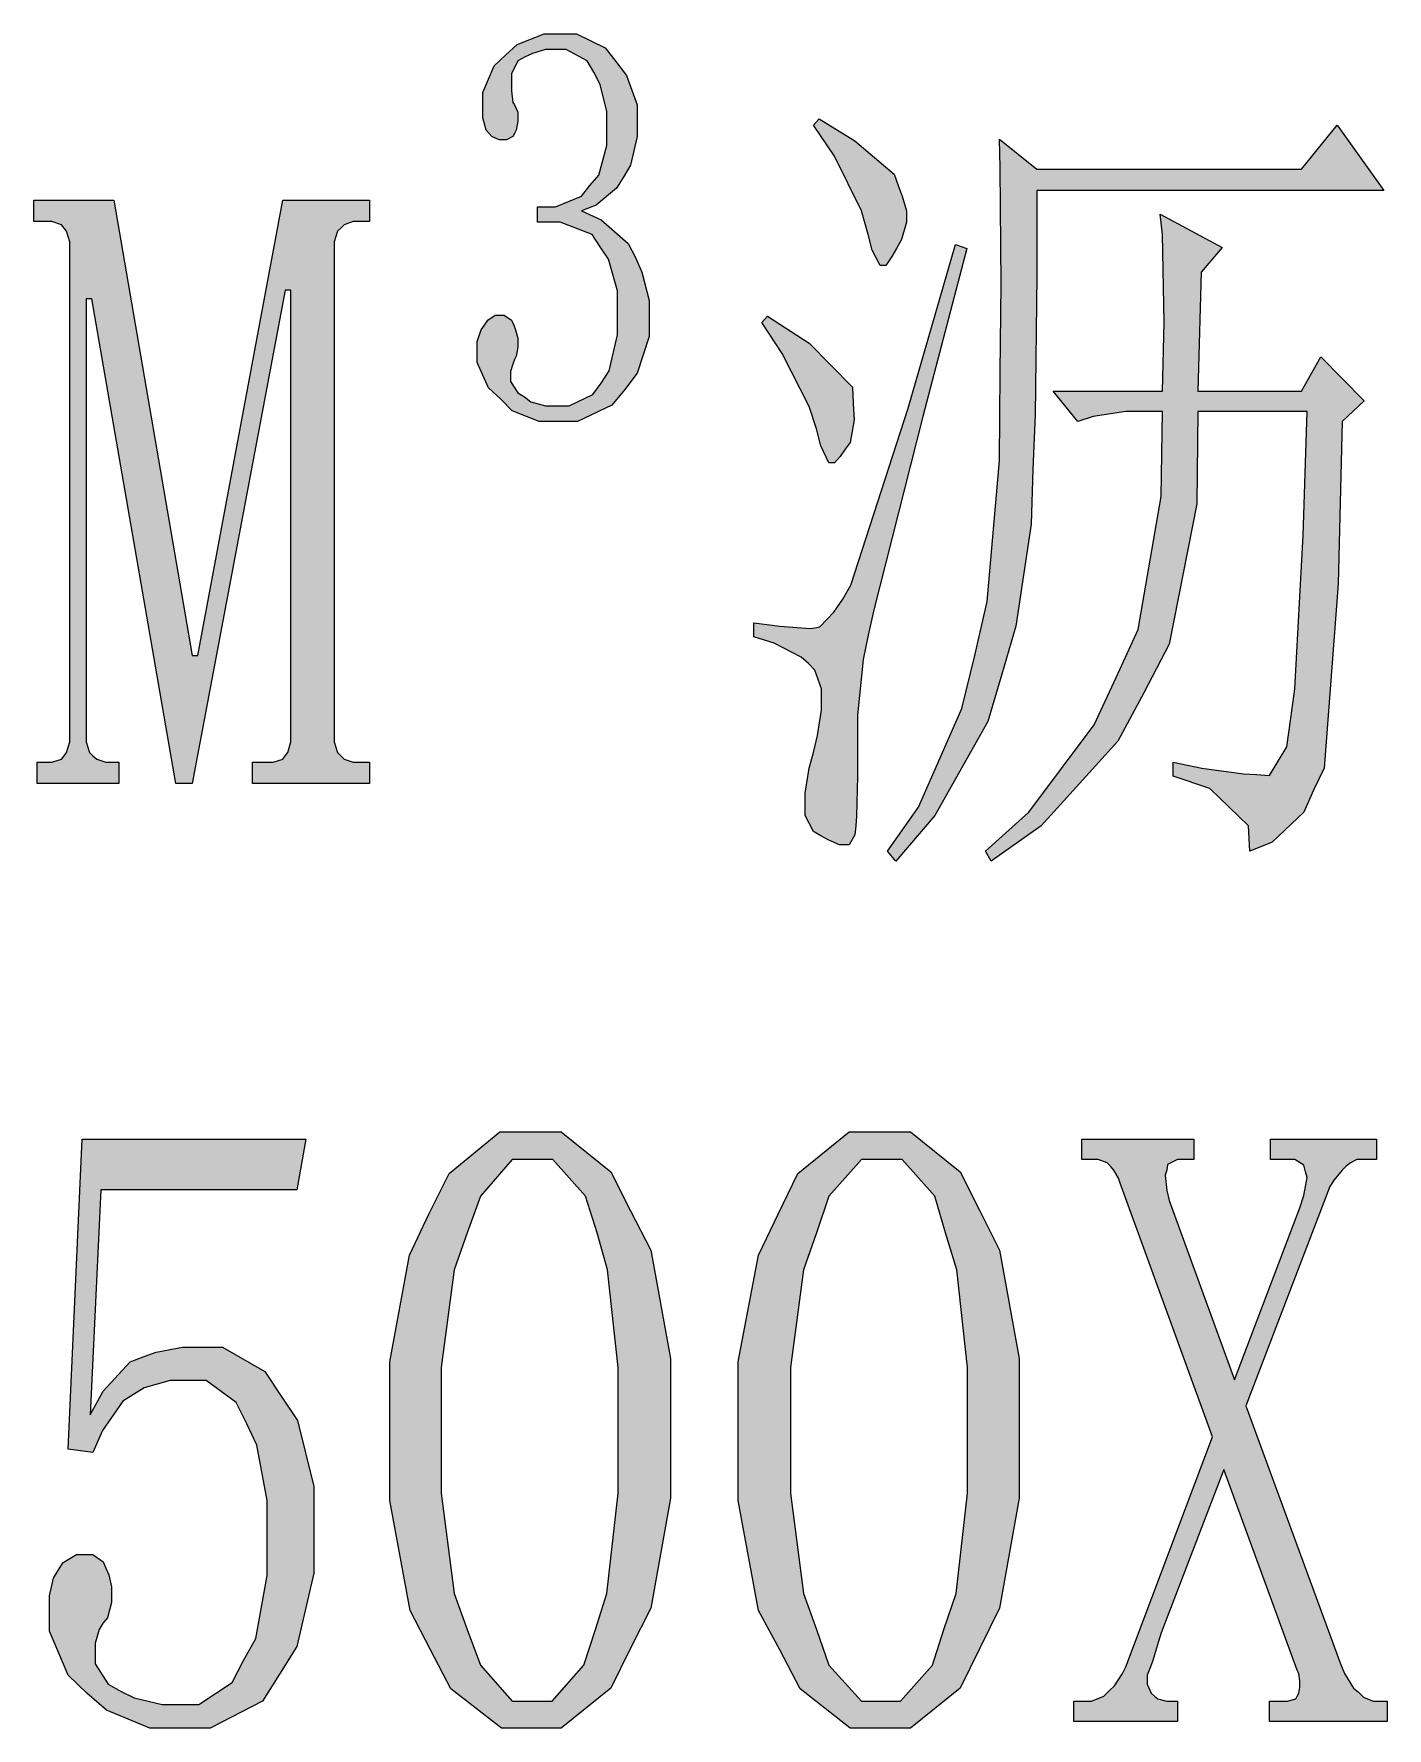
# Model space of a CAD drawing. Header units: millimetres. Extents: x 0 to 829, y 0 to 586.
# Drawn here: x 785.18 to 791.03, y 32.07 to 39.39 of the extents above; entities that cross this region are included whole.
import ezdxf

# ---------------------------------------------------------------- set-up
doc = ezdxf.new("R2010")
doc.units = ezdxf.units.MM

msp = doc.modelspace()

# ---------------------------------------------------------------- hatches: boundary and pattern name
h = msp.add_hatch(color=0)
h.dxf.hatch_style = 2
h.paths.add_polyline_path([(787.8445, 38.177611), (787.8445, 38.085889), (787.791583, 37.927139), (787.738667, 37.856583), (787.682222, 37.789556), (787.534056, 37.719), (787.438806, 37.719), (787.36825, 37.719), (787.251833, 37.764861), (787.202444, 37.81425), (787.149528, 37.863639), (787.100139, 37.973), (787.100139, 38.032972), (787.100139, 38.064722), (787.117778, 38.114111), (787.131889, 38.135278), (787.146, 38.156444), (787.17775, 38.177611), (787.191861, 38.177611), (787.216556, 38.177611), (787.248306, 38.156444), (787.258889, 38.135278), (787.265944, 38.114111), (787.276528, 38.078833), (787.276528, 38.064722), (787.276528, 38.040028), (787.269472, 38.001222), (787.262417, 37.987111), (787.255361, 37.965944), (787.244778, 37.934194), (787.244778, 37.920083), (787.244778, 37.891861), (787.276528, 37.842472), (787.30475, 37.824833), (787.332972, 37.803667), (787.396472, 37.786028), (787.43175, 37.786028), (787.498778, 37.786028), (787.601083, 37.835417), (787.636361, 37.884806), (787.671639, 37.937722), (787.706917, 38.092944), (787.706917, 38.198778), (787.706917, 38.283444), (787.668111, 38.421028), (787.632833, 38.473944), (787.597556, 38.526861), (787.459972, 38.579778), (787.361194, 38.579778), (787.361194, 38.646806), (787.438806, 38.646806), (787.551694, 38.692667), (787.586972, 38.738528), (787.625778, 38.784389), (787.661056, 38.911389), (787.661056, 38.992528), (787.661056, 39.059556), (787.632833, 39.175972), (787.604611, 39.228889), (787.576389, 39.278278), (787.484667, 39.327667), (787.424694, 39.327667), (787.396472, 39.327667), (787.340028, 39.310028), (787.308278, 39.295917), (787.276528, 39.278278), (787.248306, 39.221833), (787.248306, 39.183028), (787.248306, 39.14775), (787.255361, 39.098361), (787.262417, 39.087778), (787.276528, 39.056028), (787.276528, 39.041917), (787.276528, 39.017222), (787.269472, 38.978417), (787.262417, 38.964306), (787.255361, 38.950194), (787.227139, 38.936083), (787.2095, 38.936083), (787.195389, 38.936083), (787.163639, 38.950194), (787.153056, 38.964306), (787.138944, 38.978417), (787.124833, 39.031333), (787.124833, 39.070139), (787.124833, 39.140694), (787.174222, 39.257111), (787.223611, 39.302972), (787.273, 39.348833), (787.389417, 39.394694), (787.452917, 39.394694), (787.530528, 39.394694), (787.654, 39.334722), (787.699861, 39.27475), (787.745722, 39.214778), (787.791583, 39.087778), (787.791583, 39.02075), (787.791583, 38.950194), (787.763361, 38.826722), (787.735139, 38.777333), (787.703389, 38.727944), (787.615194, 38.653861), (787.551694, 38.629167), (787.636361, 38.590361), (787.752778, 38.488056), (787.784528, 38.428083), (787.81275, 38.364583), (787.8445, 38.241111)])
h = msp.add_hatch(color=0)
h.dxf.hatch_style = 2
h.paths.add_polyline_path([(788.578278, 39.027806), (788.7335, 38.932556), (788.902833, 38.787917), (788.920472, 38.738528), (788.938111, 38.692667), (788.95575, 38.629167), (788.95575, 38.615056), (788.95575, 38.579778), (788.934583, 38.505694), (788.913417, 38.466889), (788.89225, 38.431611), (788.867556, 38.392806), (788.842861, 38.392806), (788.807583, 38.459833), (788.789944, 38.526861), (788.761722, 38.629167), (788.645306, 38.865528), (788.553583, 38.999583)])
h = msp.add_hatch(color=0)
h.dxf.hatch_style = 2
h.paths.add_polyline_path([(789.357917, 38.939611), (789.520194, 38.809083), (790.663194, 38.809083), (790.818417, 38.999583), (791.0195, 38.717361), (789.520194, 38.717361), (789.520194, 38.350472), (789.513139, 37.747222), (789.502556, 37.510861), (789.4955, 37.2745), (789.428472, 36.833528), (789.3685, 36.625389), (789.308528, 36.420778), (789.079222, 36.015083), (788.909889, 35.817528), (788.874611, 35.859861), (789.008667, 36.050361), (789.195639, 36.477222), (789.252083, 36.706528), (789.305, 36.939361), (789.357917, 37.549667), (789.361444, 37.930667), (789.364972, 38.311667), (789.361444, 38.816139)])
h = msp.add_hatch(color=0)
h.dxf.hatch_style = 2
h.paths.add_polyline_path([(786.482778, 36.360806), (786.482778, 36.332583), (786.496889, 36.286722), (786.511, 36.272611), (786.525111, 36.2585), (786.563917, 36.244389), (786.588611, 36.244389), (786.634472, 36.244389), (786.634472, 36.152667), (786.13, 36.152667), (786.13, 36.244389), (786.189972, 36.244389), (786.218194, 36.244389), (786.260528, 36.2585), (786.271111, 36.272611), (786.281694, 36.286722), (786.295806, 36.332583), (786.295806, 36.360806), (786.295806, 38.286972), (786.271111, 38.286972), (785.868944, 36.152667), (785.798389, 36.152667), (785.435028, 38.248167), (785.410333, 38.248167), (785.410333, 36.360806), (785.410333, 36.332583), (785.424444, 36.286722), (785.438556, 36.272611), (785.456194, 36.2585), (785.495, 36.244389), (785.516167, 36.244389), (785.551444, 36.244389), (785.551444, 36.152667), (785.198667, 36.152667), (785.198667, 36.244389), (785.233944, 36.244389), (785.262167, 36.244389), (785.3045, 36.2585), (785.315083, 36.272611), (785.325667, 36.286722), (785.339778, 36.332583), (785.339778, 36.360806), (785.339778, 38.466889), (785.339778, 38.495111), (785.325667, 38.540972), (785.315083, 38.555083), (785.3045, 38.569194), (785.262167, 38.583306), (785.233944, 38.583306), (785.184556, 38.583306), (785.184556, 38.675028), (785.530278, 38.675028), (785.868944, 36.706528), (785.893639, 36.706528), (786.260528, 38.675028), (786.634472, 38.675028), (786.634472, 38.583306), (786.588611, 38.583306), (786.563917, 38.583306), (786.525111, 38.569194), (786.511, 38.555083), (786.496889, 38.540972), (786.482778, 38.495111), (786.482778, 38.466889)])
h = msp.add_hatch(color=0)
h.dxf.hatch_style = 2
h.paths.add_polyline_path([(789.59075, 37.849528), (790.063472, 37.849528), (790.070528, 38.145861), (790.063472, 38.526861), (790.052889, 38.615056), (790.321, 38.470417), (790.229278, 38.364583), (790.215167, 37.849528), (790.663194, 37.849528), (790.747861, 37.997694), (790.934833, 37.807194), (790.839583, 37.719), (790.821944, 37.016972), (790.761972, 36.219694), (790.716111, 36.124444), (790.673778, 36.029194), (790.536194, 35.898667), (790.440944, 35.859861), (790.433889, 35.969222), (790.268083, 36.1315), (790.109333, 36.184417), (790.109333, 36.244389), (790.232806, 36.219694), (790.412722, 36.195), (790.469167, 36.191472), (790.525611, 36.187944), (790.599694, 36.311417), (790.617333, 36.434889), (790.634972, 36.561889), (790.67025, 37.225111), (790.687889, 37.761333), (790.215167, 37.761333), (790.211639, 37.362694), (790.091694, 36.755917), (789.982333, 36.54425), (789.869444, 36.336111), (789.537833, 35.969222), (789.322639, 35.817528), (789.297944, 35.859861), (789.484917, 36.029194), (789.767139, 36.406667), (789.862389, 36.611278), (789.957639, 36.819417), (790.056417, 37.394444), (790.063472, 37.761333), (789.982333, 37.761333), (789.904722, 37.761333), (789.763611, 37.740167), (789.696583, 37.719)])
h = msp.add_hatch(color=0)
h.dxf.hatch_style = 2
h.paths.add_polyline_path([(789.216806, 38.466889), (789.026306, 37.740167), (788.814639, 36.904083), (788.789944, 36.794722), (788.768778, 36.688889), (788.744083, 36.449), (788.744083, 36.318472), (788.744083, 36.184417), (788.740556, 36.011556), (788.737028, 35.969222), (788.7335, 35.930417), (788.708806, 35.888083), (788.684111, 35.888083), (788.666472, 35.888083), (788.617083, 35.90925), (788.585333, 35.926889), (788.553583, 35.944528), (788.518306, 36.015083), (788.518306, 36.068), (788.518306, 36.110333), (788.535944, 36.219694), (788.553583, 36.286722), (788.571222, 36.360806), (788.588861, 36.470167), (788.588861, 36.508972), (788.588861, 36.561889), (788.560639, 36.643028), (788.532417, 36.67125), (788.500667, 36.699472), (788.38425, 36.759444), (788.296056, 36.787667), (788.296056, 36.847639), (788.408944, 36.833528), (788.539472, 36.822944), (788.560639, 36.826472), (788.581806, 36.83), (788.641778, 36.8935), (788.680583, 36.949944), (788.715861, 37.009917), (788.962806, 37.775444), (789.167417, 38.484528)])
h = msp.add_hatch(color=0)
h.dxf.hatch_style = 2
h.paths.add_polyline_path([(788.356028, 38.174083), (788.535944, 38.057667), (788.722917, 37.867167), (788.726444, 37.796611), (788.729972, 37.726056), (788.712333, 37.627278), (788.691167, 37.599056), (788.67, 37.567306), (788.645306, 37.539083), (788.620611, 37.539083), (788.585333, 37.613167), (788.567694, 37.68725), (788.535944, 37.7825), (788.419528, 38.011806), (788.331333, 38.145861)])
h = msp.add_hatch(color=0)
h.dxf.hatch_style = 2
h.paths.add_polyline_path([(785.886583, 33.714972), (785.999472, 33.714972), (786.182917, 33.609139), (786.253472, 33.503306), (786.324028, 33.397472), (786.394583, 33.111722), (786.394583, 32.935333), (786.394583, 32.737778), (786.3205, 32.420278), (786.246417, 32.300333), (786.172333, 32.183917), (785.946556, 32.0675), (785.791333, 32.0675), (785.6855, 32.0675), (785.498528, 32.145111), (785.413861, 32.219194), (785.332722, 32.296806), (785.251583, 32.487306), (785.251583, 32.596667), (785.251583, 32.639), (785.269222, 32.716611), (785.290389, 32.751889), (785.311556, 32.783639), (785.368, 32.818917), (785.403278, 32.818917), (785.438556, 32.818917), (785.484417, 32.787167), (785.495, 32.758944), (785.509111, 32.730722), (785.519694, 32.677806), (785.519694, 32.656639), (785.519694, 32.610778), (785.502056, 32.54375), (785.484417, 32.522583), (785.466778, 32.494361), (785.449139, 32.434389), (785.449139, 32.406167), (785.449139, 32.346194), (785.505583, 32.258), (785.562028, 32.22625), (785.618472, 32.198028), (785.738417, 32.169806), (785.801917, 32.169806), (785.897167, 32.169806), (786.041806, 32.265056), (786.091194, 32.360306), (786.144111, 32.455556), (786.1935, 32.727194), (786.1935, 32.907111), (786.1935, 33.05175), (786.147639, 33.291639), (786.105306, 33.383361), (786.059444, 33.475083), (785.928917, 33.570333), (785.840722, 33.570333), (785.773694, 33.570333), (785.660806, 33.538583), (785.614944, 33.510361), (785.569083, 33.482139), (785.480889, 33.355139), (785.438556, 33.259889), (785.332722, 33.274), (785.392694, 34.614556), (786.359306, 34.614556), (786.3205, 34.395833), (785.473833, 34.395833), (785.427972, 33.422167), (785.484417, 33.524472), (785.600833, 33.651472), (785.657278, 33.672639), (785.713722, 33.693806), (785.826611, 33.714972)])
h = msp.add_hatch(color=0)
h.paths.add_polyline_path([(787.3365, 32.0675), (787.205972, 32.0675), (786.98725, 32.236833), (786.899056, 32.406167), (786.810861, 32.5755), (786.722667, 33.05175), (786.722667, 33.362194), (786.722667, 33.651472), (786.807333, 34.113611), (786.892, 34.29), (786.980194, 34.466389), (787.198917, 34.646306), (787.3365, 34.646306), (787.4635, 34.646306), (787.678694, 34.473444), (787.763361, 34.304111), (787.851556, 34.134778), (787.936222, 33.665583), (787.936222, 33.362194), (787.936222, 33.062333), (787.851556, 32.586083), (787.763361, 32.413222), (787.678694, 32.240361), (787.4635, 32.0675)])
h.paths.add_polyline_path([(787.3365, 34.526361), (787.251833, 34.526361), (787.11425, 34.367611), (787.057806, 34.208861), (787.001361, 34.050111), (786.944917, 33.626778), (786.944917, 33.362194), (786.944917, 33.0835), (787.001361, 32.649583), (787.057806, 32.494361), (787.11425, 32.339139), (787.251833, 32.183917), (787.3365, 32.183917), (787.424694, 32.183917), (787.562278, 32.339139), (787.611667, 32.494361), (787.661056, 32.649583), (787.710444, 33.0835), (787.710444, 33.362194), (787.710444, 33.626778), (787.664583, 34.050111), (787.618722, 34.208861), (787.569333, 34.367611), (787.428222, 34.526361)])
h = msp.add_hatch(color=0)
h.paths.add_polyline_path([(788.842861, 32.0675), (788.712333, 32.0675), (788.497139, 32.236833), (788.408944, 32.406167), (788.317222, 32.5755), (788.229028, 33.05175), (788.229028, 33.362194), (788.229028, 33.651472), (788.317222, 34.113611), (788.401889, 34.29), (788.486556, 34.466389), (788.708806, 34.646306), (788.842861, 34.646306), (788.973389, 34.646306), (789.188583, 34.473444), (789.27325, 34.304111), (789.357917, 34.134778), (789.442583, 33.665583), (789.442583, 33.362194), (789.442583, 33.062333), (789.357917, 32.586083), (789.27325, 32.413222), (789.188583, 32.240361), (788.973389, 32.0675)])
h.paths.add_polyline_path([(788.842861, 34.526361), (788.761722, 34.526361), (788.620611, 34.367611), (788.567694, 34.208861), (788.51125, 34.050111), (788.454806, 33.626778), (788.454806, 33.362194), (788.454806, 33.0835), (788.51125, 32.649583), (788.567694, 32.494361), (788.620611, 32.339139), (788.761722, 32.183917), (788.842861, 32.183917), (788.931056, 32.183917), (789.068639, 32.339139), (789.118028, 32.494361), (789.170944, 32.649583), (789.220333, 33.0835), (789.220333, 33.362194), (789.220333, 33.626778), (789.174472, 34.050111), (789.125083, 34.208861), (789.079222, 34.367611), (788.938111, 34.526361)])
h = msp.add_hatch(color=0)
h.dxf.hatch_style = 2
h.paths.add_polyline_path([(790.423306, 33.460972), (790.832528, 32.346194), (790.850167, 32.303861), (790.888972, 32.240361), (790.910139, 32.222722), (790.931306, 32.201556), (790.973639, 32.183917), (790.998333, 32.183917), (791.033611, 32.183917), (791.033611, 32.095722), (790.525611, 32.095722), (790.525611, 32.183917), (790.575, 32.183917), (790.603222, 32.183917), (790.6385, 32.1945), (790.645556, 32.205083), (790.652611, 32.219194), (790.656139, 32.243889), (790.656139, 32.258), (790.656139, 32.272111), (790.652611, 32.303861), (790.645556, 32.317972), (790.328056, 33.185806), (790.056417, 32.48025), (790.045833, 32.441444), (790.028194, 32.385), (790.021139, 32.360306), (790.010556, 32.332083), (789.996444, 32.296806), (789.996444, 32.286222), (789.996444, 32.258), (790.014083, 32.219194), (790.028194, 32.205083), (790.042306, 32.1945), (790.081111, 32.183917), (790.102278, 32.183917), (790.126972, 32.183917), (790.126972, 32.095722), (789.678944, 32.095722), (789.678944, 32.183917), (789.728333, 32.183917), (789.756556, 32.183917), (789.809472, 32.205083), (789.834167, 32.229778), (789.855333, 32.250944), (789.890611, 32.303861), (789.904722, 32.332083), (790.278667, 33.326917), (789.880028, 34.424056), (789.872972, 34.445222), (789.851806, 34.4805), (789.837694, 34.498139), (789.823583, 34.51225), (789.784778, 34.526361), (789.763611, 34.526361), (789.714222, 34.526361), (789.714222, 34.614556), (790.197528, 34.614556), (790.197528, 34.526361), (790.16225, 34.526361), (790.126972, 34.526361), (790.084639, 34.505194), (790.081111, 34.4805), (790.074056, 34.459333), (790.081111, 34.392306), (790.091694, 34.349972), (790.373917, 33.573861), (790.656139, 34.318222), (790.673778, 34.371139), (790.687889, 34.44875), (790.680833, 34.473444), (790.673778, 34.501667), (790.634972, 34.526361), (790.599694, 34.526361), (790.529139, 34.526361), (790.529139, 34.614556), (790.98775, 34.614556), (790.98775, 34.526361), (790.917194, 34.526361), (790.903083, 34.526361), (790.874861, 34.51225), (790.857222, 34.498139), (790.839583, 34.4805), (790.804306, 34.438167), (790.786667, 34.409944)])

# ---------------------------------------------------------------- linework, layer by layer
at = {"color": 0, "lineweight": 0}
for points in [[(787.8445, 38.177611), (787.8445, 38.085889), (787.791583, 37.927139), (787.738667, 37.856583), (787.682222, 37.789556), (787.534056, 37.719), (787.438806, 37.719), (787.36825, 37.719), (787.251833, 37.764861), (787.202444, 37.81425), (787.149528, 37.863639), (787.100139, 37.973), (787.100139, 38.032972), (787.100139, 38.064722), (787.117778, 38.114111), (787.131889, 38.135278), (787.146, 38.156444), (787.17775, 38.177611), (787.191861, 38.177611), (787.216556, 38.177611), (787.248306, 38.156444), (787.258889, 38.135278), (787.265944, 38.114111), (787.276528, 38.078833), (787.276528, 38.064722), (787.276528, 38.040028), (787.269472, 38.001222), (787.262417, 37.987111), (787.255361, 37.965944), (787.244778, 37.934194), (787.244778, 37.920083), (787.244778, 37.891861), (787.276528, 37.842472), (787.30475, 37.824833), (787.332972, 37.803667), (787.396472, 37.786028), (787.43175, 37.786028), (787.498778, 37.786028), (787.601083, 37.835417), (787.636361, 37.884806), (787.671639, 37.937722), (787.706917, 38.092944), (787.706917, 38.198778), (787.706917, 38.283444), (787.668111, 38.421028), (787.632833, 38.473944), (787.597556, 38.526861), (787.459972, 38.579778), (787.361194, 38.579778), (787.361194, 38.646806), (787.438806, 38.646806), (787.551694, 38.692667), (787.586972, 38.738528), (787.625778, 38.784389), (787.661056, 38.911389), (787.661056, 38.992528), (787.661056, 39.059556), (787.632833, 39.175972), (787.604611, 39.228889), (787.576389, 39.278278), (787.484667, 39.327667), (787.424694, 39.327667), (787.396472, 39.327667), (787.340028, 39.310028), (787.308278, 39.295917), (787.276528, 39.278278), (787.248306, 39.221833), (787.248306, 39.183028), (787.248306, 39.14775), (787.255361, 39.098361), (787.262417, 39.087778), (787.276528, 39.056028), (787.276528, 39.041917), (787.276528, 39.017222), (787.269472, 38.978417), (787.262417, 38.964306), (787.255361, 38.950194), (787.227139, 38.936083), (787.2095, 38.936083), (787.195389, 38.936083), (787.163639, 38.950194), (787.153056, 38.964306), (787.138944, 38.978417), (787.124833, 39.031333), (787.124833, 39.070139), (787.124833, 39.140694), (787.174222, 39.257111), (787.223611, 39.302972), (787.273, 39.348833), (787.389417, 39.394694), (787.452917, 39.394694), (787.530528, 39.394694), (787.654, 39.334722), (787.699861, 39.27475), (787.745722, 39.214778), (787.791583, 39.087778), (787.791583, 39.02075), (787.791583, 38.950194), (787.763361, 38.826722), (787.735139, 38.777333), (787.703389, 38.727944), (787.615194, 38.653861), (787.551694, 38.629167), (787.636361, 38.590361), (787.752778, 38.488056), (787.784528, 38.428083), (787.81275, 38.364583), (787.8445, 38.241111)], [(788.578278, 39.027806), (788.7335, 38.932556), (788.902833, 38.787917), (788.920472, 38.738528), (788.938111, 38.692667), (788.95575, 38.629167), (788.95575, 38.615056), (788.95575, 38.579778), (788.934583, 38.505694), (788.913417, 38.466889), (788.89225, 38.431611), (788.867556, 38.392806), (788.842861, 38.392806), (788.807583, 38.459833), (788.789944, 38.526861), (788.761722, 38.629167), (788.645306, 38.865528), (788.553583, 38.999583)], [(789.357917, 38.939611), (789.520194, 38.809083), (790.663194, 38.809083), (790.818417, 38.999583), (791.0195, 38.717361), (789.520194, 38.717361), (789.520194, 38.350472), (789.513139, 37.747222), (789.502556, 37.510861), (789.4955, 37.2745), (789.428472, 36.833528), (789.3685, 36.625389), (789.308528, 36.420778), (789.079222, 36.015083), (788.909889, 35.817528), (788.874611, 35.859861), (789.008667, 36.050361), (789.195639, 36.477222), (789.252083, 36.706528), (789.305, 36.939361), (789.357917, 37.549667), (789.361444, 37.930667), (789.364972, 38.311667), (789.361444, 38.816139)], [(786.482778, 36.360806), (786.482778, 36.332583), (786.496889, 36.286722), (786.511, 36.272611), (786.525111, 36.2585), (786.563917, 36.244389), (786.588611, 36.244389), (786.634472, 36.244389), (786.634472, 36.152667), (786.13, 36.152667), (786.13, 36.244389), (786.189972, 36.244389), (786.218194, 36.244389), (786.260528, 36.2585), (786.271111, 36.272611), (786.281694, 36.286722), (786.295806, 36.332583), (786.295806, 36.360806), (786.295806, 38.286972), (786.271111, 38.286972), (785.868944, 36.152667), (785.798389, 36.152667), (785.435028, 38.248167), (785.410333, 38.248167), (785.410333, 36.360806), (785.410333, 36.332583), (785.424444, 36.286722), (785.438556, 36.272611), (785.456194, 36.2585), (785.495, 36.244389), (785.516167, 36.244389), (785.551444, 36.244389), (785.551444, 36.152667), (785.198667, 36.152667), (785.198667, 36.244389), (785.233944, 36.244389), (785.262167, 36.244389), (785.3045, 36.2585), (785.315083, 36.272611), (785.325667, 36.286722), (785.339778, 36.332583), (785.339778, 36.360806), (785.339778, 38.466889), (785.339778, 38.495111), (785.325667, 38.540972), (785.315083, 38.555083), (785.3045, 38.569194), (785.262167, 38.583306), (785.233944, 38.583306), (785.184556, 38.583306), (785.184556, 38.675028), (785.530278, 38.675028), (785.868944, 36.706528), (785.893639, 36.706528), (786.260528, 38.675028), (786.634472, 38.675028), (786.634472, 38.583306), (786.588611, 38.583306), (786.563917, 38.583306), (786.525111, 38.569194), (786.511, 38.555083), (786.496889, 38.540972), (786.482778, 38.495111), (786.482778, 38.466889)], [(789.59075, 37.849528), (790.063472, 37.849528), (790.070528, 38.145861), (790.063472, 38.526861), (790.052889, 38.615056), (790.321, 38.470417), (790.229278, 38.364583), (790.215167, 37.849528), (790.663194, 37.849528), (790.747861, 37.997694), (790.934833, 37.807194), (790.839583, 37.719), (790.821944, 37.016972), (790.761972, 36.219694), (790.716111, 36.124444), (790.673778, 36.029194), (790.536194, 35.898667), (790.440944, 35.859861), (790.433889, 35.969222), (790.268083, 36.1315), (790.109333, 36.184417), (790.109333, 36.244389), (790.232806, 36.219694), (790.412722, 36.195), (790.469167, 36.191472), (790.525611, 36.187944), (790.599694, 36.311417), (790.617333, 36.434889), (790.634972, 36.561889), (790.67025, 37.225111), (790.687889, 37.761333), (790.215167, 37.761333), (790.211639, 37.362694), (790.091694, 36.755917), (789.982333, 36.54425), (789.869444, 36.336111), (789.537833, 35.969222), (789.322639, 35.817528), (789.297944, 35.859861), (789.484917, 36.029194), (789.767139, 36.406667), (789.862389, 36.611278), (789.957639, 36.819417), (790.056417, 37.394444), (790.063472, 37.761333), (789.982333, 37.761333), (789.904722, 37.761333), (789.763611, 37.740167), (789.696583, 37.719)], [(789.216806, 38.466889), (789.026306, 37.740167), (788.814639, 36.904083), (788.789944, 36.794722), (788.768778, 36.688889), (788.744083, 36.449), (788.744083, 36.318472), (788.744083, 36.184417), (788.740556, 36.011556), (788.737028, 35.969222), (788.7335, 35.930417), (788.708806, 35.888083), (788.684111, 35.888083), (788.666472, 35.888083), (788.617083, 35.90925), (788.585333, 35.926889), (788.553583, 35.944528), (788.518306, 36.015083), (788.518306, 36.068), (788.518306, 36.110333), (788.535944, 36.219694), (788.553583, 36.286722), (788.571222, 36.360806), (788.588861, 36.470167), (788.588861, 36.508972), (788.588861, 36.561889), (788.560639, 36.643028), (788.532417, 36.67125), (788.500667, 36.699472), (788.38425, 36.759444), (788.296056, 36.787667), (788.296056, 36.847639), (788.408944, 36.833528), (788.539472, 36.822944), (788.560639, 36.826472), (788.581806, 36.83), (788.641778, 36.8935), (788.680583, 36.949944), (788.715861, 37.009917), (788.962806, 37.775444), (789.167417, 38.484528)], [(788.356028, 38.174083), (788.535944, 38.057667), (788.722917, 37.867167), (788.726444, 37.796611), (788.729972, 37.726056), (788.712333, 37.627278), (788.691167, 37.599056), (788.67, 37.567306), (788.645306, 37.539083), (788.620611, 37.539083), (788.585333, 37.613167), (788.567694, 37.68725), (788.535944, 37.7825), (788.419528, 38.011806), (788.331333, 38.145861)], [(785.886583, 33.714972), (785.999472, 33.714972), (786.182917, 33.609139), (786.253472, 33.503306), (786.324028, 33.397472), (786.394583, 33.111722), (786.394583, 32.935333), (786.394583, 32.737778), (786.3205, 32.420278), (786.246417, 32.300333), (786.172333, 32.183917), (785.946556, 32.0675), (785.791333, 32.0675), (785.6855, 32.0675), (785.498528, 32.145111), (785.413861, 32.219194), (785.332722, 32.296806), (785.251583, 32.487306), (785.251583, 32.596667), (785.251583, 32.639), (785.269222, 32.716611), (785.290389, 32.751889), (785.311556, 32.783639), (785.368, 32.818917), (785.403278, 32.818917), (785.438556, 32.818917), (785.484417, 32.787167), (785.495, 32.758944), (785.509111, 32.730722), (785.519694, 32.677806), (785.519694, 32.656639), (785.519694, 32.610778), (785.502056, 32.54375), (785.484417, 32.522583), (785.466778, 32.494361), (785.449139, 32.434389), (785.449139, 32.406167), (785.449139, 32.346194), (785.505583, 32.258), (785.562028, 32.22625), (785.618472, 32.198028), (785.738417, 32.169806), (785.801917, 32.169806), (785.897167, 32.169806), (786.041806, 32.265056), (786.091194, 32.360306), (786.144111, 32.455556), (786.1935, 32.727194), (786.1935, 32.907111), (786.1935, 33.05175), (786.147639, 33.291639), (786.105306, 33.383361), (786.059444, 33.475083), (785.928917, 33.570333), (785.840722, 33.570333), (785.773694, 33.570333), (785.660806, 33.538583), (785.614944, 33.510361), (785.569083, 33.482139), (785.480889, 33.355139), (785.438556, 33.259889), (785.332722, 33.274), (785.392694, 34.614556), (786.359306, 34.614556), (786.3205, 34.395833), (785.473833, 34.395833), (785.427972, 33.422167), (785.484417, 33.524472), (785.600833, 33.651472), (785.657278, 33.672639), (785.713722, 33.693806), (785.826611, 33.714972)], [(787.3365, 32.0675), (787.205972, 32.0675), (786.98725, 32.236833), (786.899056, 32.406167), (786.810861, 32.5755), (786.722667, 33.05175), (786.722667, 33.362194), (786.722667, 33.651472), (786.807333, 34.113611), (786.892, 34.29), (786.980194, 34.466389), (787.198917, 34.646306), (787.3365, 34.646306), (787.4635, 34.646306), (787.678694, 34.473444), (787.763361, 34.304111), (787.851556, 34.134778), (787.936222, 33.665583), (787.936222, 33.362194), (787.936222, 33.062333), (787.851556, 32.586083), (787.763361, 32.413222), (787.678694, 32.240361), (787.4635, 32.0675)], [(788.842861, 32.0675), (788.712333, 32.0675), (788.497139, 32.236833), (788.408944, 32.406167), (788.317222, 32.5755), (788.229028, 33.05175), (788.229028, 33.362194), (788.229028, 33.651472), (788.317222, 34.113611), (788.401889, 34.29), (788.486556, 34.466389), (788.708806, 34.646306), (788.842861, 34.646306), (788.973389, 34.646306), (789.188583, 34.473444), (789.27325, 34.304111), (789.357917, 34.134778), (789.442583, 33.665583), (789.442583, 33.362194), (789.442583, 33.062333), (789.357917, 32.586083), (789.27325, 32.413222), (789.188583, 32.240361), (788.973389, 32.0675)], [(790.423306, 33.460972), (790.832528, 32.346194), (790.850167, 32.303861), (790.888972, 32.240361), (790.910139, 32.222722), (790.931306, 32.201556), (790.973639, 32.183917), (790.998333, 32.183917), (791.033611, 32.183917), (791.033611, 32.095722), (790.525611, 32.095722), (790.525611, 32.183917), (790.575, 32.183917), (790.603222, 32.183917), (790.6385, 32.1945), (790.645556, 32.205083), (790.652611, 32.219194), (790.656139, 32.243889), (790.656139, 32.258), (790.656139, 32.272111), (790.652611, 32.303861), (790.645556, 32.317972), (790.328056, 33.185806), (790.056417, 32.48025), (790.045833, 32.441444), (790.028194, 32.385), (790.021139, 32.360306), (790.010556, 32.332083), (789.996444, 32.296806), (789.996444, 32.286222), (789.996444, 32.258), (790.014083, 32.219194), (790.028194, 32.205083), (790.042306, 32.1945), (790.081111, 32.183917), (790.102278, 32.183917), (790.126972, 32.183917), (790.126972, 32.095722), (789.678944, 32.095722), (789.678944, 32.183917), (789.728333, 32.183917), (789.756556, 32.183917), (789.809472, 32.205083), (789.834167, 32.229778), (789.855333, 32.250944), (789.890611, 32.303861), (789.904722, 32.332083), (790.278667, 33.326917), (789.880028, 34.424056), (789.872972, 34.445222), (789.851806, 34.4805), (789.837694, 34.498139), (789.823583, 34.51225), (789.784778, 34.526361), (789.763611, 34.526361), (789.714222, 34.526361), (789.714222, 34.614556), (790.197528, 34.614556), (790.197528, 34.526361), (790.16225, 34.526361), (790.126972, 34.526361), (790.084639, 34.505194), (790.081111, 34.4805), (790.074056, 34.459333), (790.081111, 34.392306), (790.091694, 34.349972), (790.373917, 33.573861), (790.656139, 34.318222), (790.673778, 34.371139), (790.687889, 34.44875), (790.680833, 34.473444), (790.673778, 34.501667), (790.634972, 34.526361), (790.599694, 34.526361), (790.529139, 34.526361), (790.529139, 34.614556), (790.98775, 34.614556), (790.98775, 34.526361), (790.917194, 34.526361), (790.903083, 34.526361), (790.874861, 34.51225), (790.857222, 34.498139), (790.839583, 34.4805), (790.804306, 34.438167), (790.786667, 34.409944)], [(787.3365, 34.526361), (787.251833, 34.526361), (787.11425, 34.367611), (787.057806, 34.208861), (787.001361, 34.050111), (786.944917, 33.626778), (786.944917, 33.362194), (786.944917, 33.0835), (787.001361, 32.649583), (787.057806, 32.494361), (787.11425, 32.339139), (787.251833, 32.183917), (787.3365, 32.183917), (787.424694, 32.183917), (787.562278, 32.339139), (787.611667, 32.494361), (787.661056, 32.649583), (787.710444, 33.0835), (787.710444, 33.362194), (787.710444, 33.626778), (787.664583, 34.050111), (787.618722, 34.208861), (787.569333, 34.367611), (787.428222, 34.526361)], [(788.842861, 34.526361), (788.761722, 34.526361), (788.620611, 34.367611), (788.567694, 34.208861), (788.51125, 34.050111), (788.454806, 33.626778), (788.454806, 33.362194), (788.454806, 33.0835), (788.51125, 32.649583), (788.567694, 32.494361), (788.620611, 32.339139), (788.761722, 32.183917), (788.842861, 32.183917), (788.931056, 32.183917), (789.068639, 32.339139), (789.118028, 32.494361), (789.170944, 32.649583), (789.220333, 33.0835), (789.220333, 33.362194), (789.220333, 33.626778), (789.174472, 34.050111), (789.125083, 34.208861), (789.079222, 34.367611), (788.938111, 34.526361)]]:
    msp.add_lwpolyline(points, close=True, dxfattribs=at)

doc.saveas('drawing.dxf')
